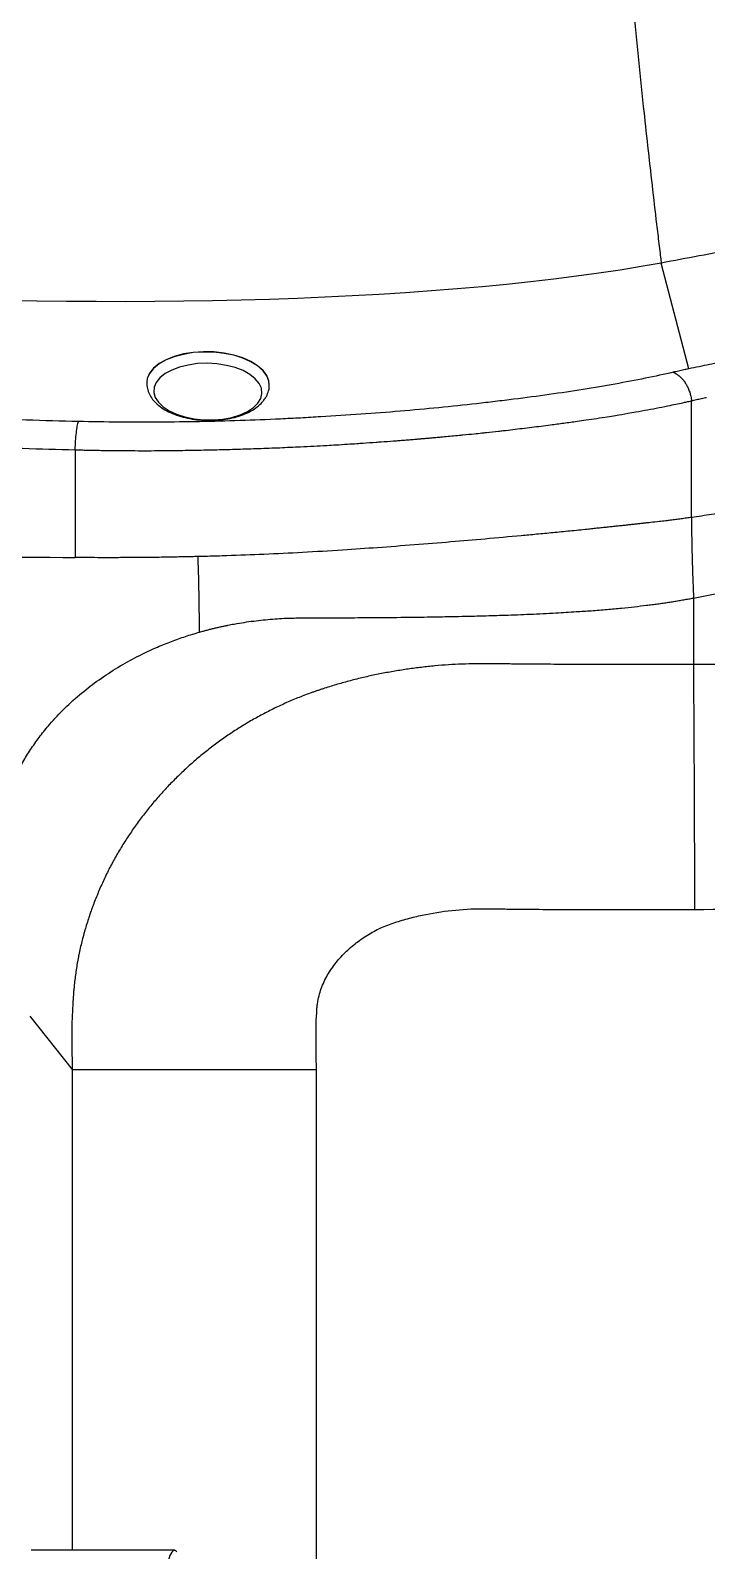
# Model space of a CAD drawing. Extents: x 398 to 508, y 623 to 782.
# Drawn here: x 423 to 428.52, y 692.21 to 704.62 of the extents above; entities that cross this region are included whole.
import ezdxf

# ---------------------------------------------------------------- set-up
doc = ezdxf.new("R2010")
doc.units = 0
doc.header["$MEASUREMENT"] = 0
doc.layers.add('GEOMETRY', color=2, linetype='Continuous', lineweight=25)

msp = doc.modelspace()

# ---------------------------------------------------------------- linework, layer by layer
at = {"layer": 'GEOMETRY'}
for p, q in [((428.375, 701.855), (428.15, 702.718)), ((423.953, 701.745), (423.953, 701.741)), ((423.953, 701.743), (423.953, 701.741)), ((424.953, 701.721), (424.953, 701.723)), ((428.397, 700.643), (428.397, 701.594)), ((423.37, 701.194), (423.37, 700.316)), ((422.999, 696.575), (423.344, 696.14)), ((423.344, 696.14), (423.344, 692.218)), ((425.337, 683.796), (425.337, 696.14)), ((424.183, 692.218), (423.01, 692.218))]:
    msp.add_line(p, q, dxfattribs=at)
at = {"layer": 'GEOMETRY', "flags": 128}
for points in [[(424.953, 701.723), (424.95, 701.756), (424.933, 701.8), (424.902, 701.842), (424.858, 701.88), (424.803, 701.915), (424.738, 701.944), (424.664, 701.967), (424.585, 701.983), (424.501, 701.993), (424.416, 701.994), (424.333, 701.989), (424.252, 701.976), (424.178, 701.955), (424.111, 701.929), (424.055, 701.897), (424.009, 701.86), (423.977, 701.82), (423.958, 701.777), (423.953, 701.743)], [(424.953, 701.72), (424.95, 701.754), (424.933, 701.798), (424.902, 701.839), (424.858, 701.878), (424.803, 701.912), (424.738, 701.942), (424.664, 701.965), (424.584, 701.981), (424.501, 701.99), (424.416, 701.992), (424.333, 701.987), (424.252, 701.973), (424.178, 701.953), (424.111, 701.927), (424.054, 701.895), (424.009, 701.858), (423.977, 701.818), (423.958, 701.775), (423.953, 701.745)], [(424.86, 701.574), (424.883, 701.613), (424.893, 701.654), (424.889, 701.696), (424.87, 701.736), (424.838, 701.774), (424.794, 701.809), (424.739, 701.84), (424.674, 701.865), (424.603, 701.883), (424.526, 701.895), (424.447, 701.9), (424.368, 701.897), (424.292, 701.886), (424.221, 701.869), (424.158, 701.845), (424.104, 701.816), (424.061, 701.782), (424.03, 701.744), (424.014, 701.704), (424.011, 701.662), (424.022, 701.621), (424.048, 701.582), (424.086, 701.545), (424.136, 701.512), (424.196, 701.484), (424.264, 701.462), (424.339, 701.447), (424.417, 701.439), (424.496, 701.438), (424.574, 701.445), (424.648, 701.459), (424.715, 701.479), (424.774, 701.506), (424.823, 701.538), (424.86, 701.574)]]:
    msp.add_lwpolyline(points, dxfattribs=at)
at = {"layer": 'GEOMETRY'}
for points, knots in [([(428.15, 724.593), (428.149, 724.586), (428.148, 724.58), (428.145, 724.554), (428.139, 724.508), (428.134, 724.462), (428.124, 724.383), (428.118, 724.33), (428.099, 724.171), (428.087, 724.065), (428.05, 723.746), (428.026, 723.531), (427.958, 722.883), (427.915, 722.445), (427.797, 721.115), (427.73, 720.209), (427.624, 718.368), (427.583, 717.434), (427.53, 715.551), (427.516, 714.603), (427.516, 712.707), (427.53, 711.759), (427.583, 709.877), (427.624, 708.943), (427.73, 707.102), (427.797, 706.195), (427.915, 704.866), (427.958, 704.428), (428.026, 703.78), (428.05, 703.565), (428.087, 703.245), (428.099, 703.139), (428.118, 702.981), (428.124, 702.928), (428.134, 702.849), (428.139, 702.803), (428.145, 702.757), (428.148, 702.731), (428.149, 702.724), (428.15, 702.718)], [0, 0, 0, 0, 0.000977, 0.000977, 0.003906, 0.007812, 0.007812, 0.015625, 0.015625, 0.03125, 0.03125, 0.0625, 0.0625, 0.125, 0.125, 0.25, 0.25, 0.375, 0.375, 0.5, 0.5, 0.625, 0.625, 0.75, 0.75, 0.875, 0.875, 0.9375, 0.9375, 0.96875, 0.96875, 0.984375, 0.984375, 0.992188, 0.992188, 0.996094, 0.999023, 0.999023, 1, 1, 1, 1]), ([(433.472, 703.71), (433.061, 703.634), (432.623, 703.552), (431.723, 703.384), (431.26, 703.298), (430.339, 703.126), (429.88, 703.04), (429.212, 702.916), (428.993, 702.875), (428.671, 702.815), (428.565, 702.795), (428.355, 702.756), (428.252, 702.737), (428.15, 702.718)], [0.4318413, 0.4318413, 0.4318413, 0.4318413, 0.573881, 0.573881, 0.7159207, 0.7159207, 0.8579603, 0.8579603, 0.9289802, 0.9289802, 0.9644901, 0.9644901, 1, 1, 1, 1]), ([(428.15, 702.718), (426.431, 702.397), (423.694, 702.329), (420.934, 702.487), (420.763, 702.498), (420.592, 702.51)], [0, 0, 0, 0, 0.9375, 0.9375, 1, 1, 1, 1]), ([(430.404, 702.291), (430.36, 702.281), (430.243, 702.255), (430.051, 702.213), (429.827, 702.164), (429.61, 702.117), (429.415, 702.075), (429.234, 702.036), (429.058, 701.998), (428.879, 701.96), (428.707, 701.924), (428.541, 701.889), (428.431, 701.866), (428.375, 701.855)], [0, 0, 0, 0, 0.06262, 0.168523, 0.277293, 0.388956, 0.485963, 0.565222, 0.65582, 0.748928, 0.832614, 0.915001, 1, 1, 1, 1]), ([(428.248, 701.827), (428.175, 701.81), (428.099, 701.794), (427.94, 701.761), (427.858, 701.746), (427.605, 701.7), (427.425, 701.672), (427.142, 701.631), (427.045, 701.619), (426.896, 701.6), (426.846, 701.594), (426.745, 701.582), (426.695, 701.576), (426.44, 701.547), (426.232, 701.527), (425.808, 701.491), (425.592, 701.476), (425.318, 701.46), (425.263, 701.456), (425.153, 701.451), (425.099, 701.448), (424.934, 701.44), (424.824, 701.436), (424.494, 701.425), (424.275, 701.421), (423.835, 701.418), (423.616, 701.42), (423.396, 701.425)], [0, 0, 0, 0, 0.0625, 0.0625, 0.125, 0.125, 0.25, 0.25, 0.3125, 0.3125, 0.34375, 0.34375, 0.375, 0.375, 0.5, 0.5, 0.625, 0.625, 0.65625, 0.65625, 0.6875, 0.6875, 0.75, 0.75, 0.875, 0.875, 1, 1, 1, 1]), ([(428.375, 701.855), (428.361, 701.852), (428.333, 701.846), (428.291, 701.836), (428.262, 701.83), (428.248, 701.827)], [0, 0, 0, 0, 0.328323, 0.661651, 1, 1, 1, 1]), ([(428.248, 701.827), (428.25, 701.826), (428.255, 701.823), (428.263, 701.819), (428.27, 701.815), (428.277, 701.811), (428.283, 701.806), (428.29, 701.801), (428.296, 701.797), (428.302, 701.791), (428.307, 701.786), (428.313, 701.781), (428.318, 701.775), (428.323, 701.77), (428.328, 701.764), (428.332, 701.759), (428.337, 701.753), (428.341, 701.748), (428.344, 701.742), (428.35, 701.734), (428.356, 701.724), (428.363, 701.71), (428.37, 701.696), (428.376, 701.681), (428.382, 701.665), (428.387, 701.648), (428.391, 701.631), (428.395, 701.613), (428.396, 701.6), (428.397, 701.594)], [0, 0, 0, 0, 0.03307, 0.065456, 0.097195, 0.128323, 0.158869, 0.188839, 0.218211, 0.246963, 0.275079, 0.302561, 0.329413, 0.355639, 0.381244, 0.406229, 0.430599, 0.454355, 0.477498, 0.500034, 0.549471, 0.600478, 0.65306, 0.707196, 0.762836, 0.819911, 0.878383, 0.938331, 1, 1, 1, 1]), ([(423.396, 701.425), (423.254, 701.428), (423.113, 701.432), (422.832, 701.441), (422.691, 701.447), (422.271, 701.465), (421.993, 701.48), (421.162, 701.537), (420.616, 701.589), (420.076, 701.662)], [0, 0, 0, 0, 0.125, 0.125, 0.25, 0.25, 0.5, 0.5, 1, 1, 1, 1]), ([(423.954, 701.747), (423.954, 701.746), (423.951, 701.728), (423.957, 701.694), (423.973, 701.647), (424, 701.604), (424.039, 701.564), (424.087, 701.528), (424.146, 701.496), (424.213, 701.471), (424.285, 701.451), (424.362, 701.439), (424.44, 701.433), (424.519, 701.434), (424.596, 701.442), (424.67, 701.458), (424.739, 701.48), (424.802, 701.508), (424.855, 701.543), (424.887, 701.572), (424.901, 701.59), (424.904, 701.593)], [0, 0, 0, 0, 0.004159, 0.05618, 0.107545, 0.160015, 0.215079, 0.27298, 0.332673, 0.392736, 0.452487, 0.511892, 0.571079, 0.630217, 0.689459, 0.748962, 0.808932, 0.869573, 0.930989, 0.986525, 1, 1, 1, 1]), ([(424.904, 701.593), (424.911, 701.602), (424.927, 701.624), (424.945, 701.664), (424.954, 701.699), (424.952, 701.718), (424.952, 701.719)], [0, 0, 0, 0, 0.233178, 0.584659, 0.962012, 1, 1, 1, 1]), ([(423.37, 701.194), (423.386, 701.194), (423.419, 701.193), (423.468, 701.192), (423.518, 701.191), (423.568, 701.19), (423.618, 701.189), (423.687, 701.189), (423.776, 701.188), (423.883, 701.187), (423.99, 701.187), (424.118, 701.188), (424.268, 701.19), (424.439, 701.193), (424.61, 701.197), (424.781, 701.202), (424.952, 701.208), (425.095, 701.214), (425.216, 701.22), (425.315, 701.225), (425.412, 701.23), (425.503, 701.235), (425.585, 701.24), (425.658, 701.245), (425.736, 701.25), (425.802, 701.255), (425.885, 701.261), (425.948, 701.265), (426.003, 701.27), (426.042, 701.273), (426.073, 701.275), (426.113, 701.278), (426.145, 701.281), (426.176, 701.284), (426.202, 701.286), (426.23, 701.288), (426.255, 701.29), (426.272, 701.292), (426.291, 701.294), (426.319, 701.296), (426.353, 701.299), (426.393, 701.303), (426.442, 701.307), (426.492, 701.312), (426.554, 701.318), (426.615, 701.324), (426.679, 701.331), (426.744, 701.338), (426.802, 701.344), (426.874, 701.352), (426.939, 701.36), (427.017, 701.369), (427.094, 701.378), (427.17, 701.388), (427.258, 701.399), (427.356, 701.412), (427.453, 701.426), (427.542, 701.438), (427.624, 701.451), (427.704, 701.463), (427.789, 701.477), (427.867, 701.49), (427.954, 701.505), (428.04, 701.521), (428.133, 701.538), (428.234, 701.559), (428.315, 701.576), (428.37, 701.588), (428.389, 701.592), (428.396, 701.594), (428.397, 701.594)], [0, 0, 0, 0, 0.00898, 0.018011, 0.027093, 0.036228, 0.045409, 0.054639, 0.07428, 0.093822, 0.113253, 0.132777, 0.163921, 0.195055, 0.226197, 0.257338, 0.288511, 0.319744, 0.335273, 0.355063, 0.37445, 0.388414, 0.405718, 0.41973, 0.42911, 0.448829, 0.456436, 0.47566, 0.483998, 0.487706, 0.497437, 0.501398, 0.510451, 0.51598, 0.518756, 0.525232, 0.531898, 0.532955, 0.534805, 0.542907, 0.5492, 0.554315, 0.565752, 0.577561, 0.583384, 0.601376, 0.613475, 0.620609, 0.640152, 0.647787, 0.663798, 0.679193, 0.695173, 0.710595, 0.726468, 0.749782, 0.773079, 0.788765, 0.808023, 0.827633, 0.843082, 0.866499, 0.882148, 0.905504, 0.929183, 0.952838, 0.984248, 0.994086, 0.99901, 1, 1, 1, 1]), ([(428.397, 701.594), (428.41, 701.597), (428.437, 701.604), (428.478, 701.613), (428.506, 701.619), (428.52, 701.622)], [0, 0, 0, 0, 0.329818, 0.663148, 1, 1, 1, 1]), ([(420.004, 701.437), (420.551, 701.363), (421.105, 701.309), (421.947, 701.251), (422.229, 701.235), (422.656, 701.217), (422.798, 701.211), (423.084, 701.202), (423.227, 701.198), (423.37, 701.194)], [0, 0, 0, 0, 0.5, 0.5, 0.75, 0.75, 0.875, 0.875, 1, 1, 1, 1]), ([(423.37, 701.194), (423.371, 701.219), (423.372, 701.243), (423.375, 701.29), (423.377, 701.312), (423.381, 701.353), (423.384, 701.372), (423.389, 701.403), (423.393, 701.415), (423.396, 701.425)], [0, 0, 0, 0, 0.25, 0.25, 0.5, 0.5, 0.75, 0.75, 1, 1, 1, 1]), ([(431.063, 701.077), (431.033, 701.072), (430.972, 701.061), (430.882, 701.045), (430.793, 701.029), (430.703, 701.014), (430.614, 700.998), (430.525, 700.983), (430.437, 700.967), (430.348, 700.952), (430.26, 700.937), (430.173, 700.922), (430.085, 700.907), (429.998, 700.892), (429.911, 700.877), (429.824, 700.863), (429.738, 700.848), (429.652, 700.834), (429.566, 700.82), (429.481, 700.806), (429.396, 700.792), (429.311, 700.779), (429.226, 700.766), (429.142, 700.752), (429.058, 700.739), (428.974, 700.727), (428.891, 700.714), (428.808, 700.702), (428.725, 700.689), (428.642, 700.677), (428.56, 700.666), (428.478, 700.654), (428.424, 700.647), (428.397, 700.643)], [0, 0, 0, 0, 0.032321, 0.064638, 0.09695, 0.129258, 0.161562, 0.193861, 0.226156, 0.258446, 0.290733, 0.323015, 0.355293, 0.387567, 0.419837, 0.452103, 0.484366, 0.516625, 0.54888, 0.581131, 0.613379, 0.645623, 0.677863, 0.710099, 0.74233, 0.774557, 0.806779, 0.838996, 0.871207, 0.903414, 0.935615, 0.96781, 1, 1, 1, 1]), ([(428.413, 699.985), (428.449, 699.992), (428.521, 700.006), (428.629, 700.028), (428.737, 700.049), (428.844, 700.071), (428.952, 700.093), (429.06, 700.114), (429.168, 700.136), (429.276, 700.158), (429.432, 700.19), (429.636, 700.231), (429.884, 700.281), (430.133, 700.331), (430.383, 700.381), (430.638, 700.432), (430.919, 700.486), (431.227, 700.545), (431.56, 700.608), (431.89, 700.672), (432.19, 700.729), (432.457, 700.779), (432.688, 700.822), (432.898, 700.86), (433.089, 700.894), (433.234, 700.92), (433.352, 700.941), (433.44, 700.956), (433.521, 700.97), (433.581, 700.98), (433.612, 700.985), (433.624, 700.987)], [0, 0, 0, 0, 0.022556, 0.045036, 0.067439, 0.089767, 0.11202, 0.134199, 0.156304, 0.178337, 0.200299, 0.252099, 0.302143, 0.350443, 0.40071, 0.450719, 0.500462, 0.564916, 0.628016, 0.68978, 0.750234, 0.794278, 0.835894, 0.875078, 0.906933, 0.937522, 0.951971, 0.968756, 0.983704, 0.994121, 1, 1, 1, 1]), ([(428.037, 700.598), (428.027, 700.597), (428.006, 700.595), (427.975, 700.591), (427.942, 700.588), (427.908, 700.584), (427.873, 700.58), (427.837, 700.576), (427.799, 700.572), (427.76, 700.568), (427.72, 700.564), (427.679, 700.559), (427.636, 700.555), (427.592, 700.55), (427.515, 700.542), (427.407, 700.531), (427.269, 700.518), (427.136, 700.505), (426.954, 700.488), (426.721, 700.467), (426.43, 700.442), (426.137, 700.418), (425.842, 700.396), (425.538, 700.375), (425.229, 700.356), (424.914, 700.341), (424.681, 700.332), (424.528, 700.327), (424.45, 700.325), (424.398, 700.324), (424.373, 700.323)], [0, 0, 0, 0, 0.010353, 0.020999, 0.031938, 0.043171, 0.054696, 0.066514, 0.078624, 0.091029, 0.103727, 0.116719, 0.130007, 0.14359, 0.15747, 0.200431, 0.240907, 0.278927, 0.314507, 0.395955, 0.471511, 0.54987, 0.628411, 0.701322, 0.784739, 0.864514, 0.940913, 0.960864, 0.980561, 1, 1, 1, 1]), ([(428.397, 700.643), (428.391, 700.642), (428.377, 700.64), (428.349, 700.636), (428.313, 700.631), (428.269, 700.625), (428.228, 700.62), (428.182, 700.614), (428.129, 700.608), (428.078, 700.603), (428.046, 700.599), (428.037, 700.598)], [0, 0, 0, 0, 0.054498, 0.123706, 0.247759, 0.367852, 0.495058, 0.596763, 0.745595, 0.931473, 1, 1, 1, 1]), ([(428.397, 700.643), (428.397, 700.643), (428.397, 700.642), (428.397, 700.64), (428.397, 700.638), (428.397, 700.633), (428.397, 700.622), (428.397, 700.602), (428.397, 700.563), (428.398, 700.509), (428.398, 700.447), (428.4, 700.371), (428.402, 700.281), (428.405, 700.192), (428.408, 700.117), (428.41, 700.074), (428.411, 700.049), (428.411, 700.037), (428.412, 700.026), (428.412, 700.014), (428.413, 700.004), (428.413, 699.994), (428.413, 699.988), (428.413, 699.985)], [0, 0, 0, 0, 0.000889, 0.001849, 0.003766, 0.007592, 0.015206, 0.030294, 0.059963, 0.11771, 0.172643, 0.230361, 0.339878, 0.463298, 0.585824, 0.721566, 0.753037, 0.787282, 0.824305, 0.864095, 0.90664, 0.951935, 1, 1, 1, 1]), ([(424.373, 700.323), (424.355, 700.323), (424.32, 700.322), (424.267, 700.321), (424.215, 700.32), (424.163, 700.319), (424.078, 700.317), (423.962, 700.316), (423.823, 700.315), (423.696, 700.314), (423.582, 700.314), (423.474, 700.315), (423.404, 700.315), (423.37, 700.316)], [0, 0, 0, 0, 0.052928, 0.105355, 0.157277, 0.208693, 0.259599, 0.409815, 0.555539, 0.675605, 0.789728, 0.89787, 1, 1, 1, 1]), ([(424.384, 699.707), (424.384, 699.708), (424.384, 699.709), (424.384, 699.713), (424.384, 699.716), (424.384, 699.721), (424.384, 699.725), (424.384, 699.731), (424.384, 699.737), (424.384, 699.744), (424.384, 699.751), (424.384, 699.76), (424.384, 699.768), (424.384, 699.778), (424.383, 699.789), (424.383, 699.8), (424.383, 699.812), (424.383, 699.825), (424.383, 699.838), (424.383, 699.853), (424.382, 699.868), (424.382, 699.884), (424.382, 699.901), (424.382, 699.916), (424.381, 699.929), (424.381, 699.939), (424.381, 699.951), (424.381, 699.964), (424.381, 699.979), (424.38, 699.994), (424.38, 700.011), (424.38, 700.029), (424.379, 700.048), (424.379, 700.069), (424.378, 700.091), (424.378, 700.115), (424.377, 700.14), (424.377, 700.167), (424.376, 700.195), (424.375, 700.225), (424.374, 700.256), (424.373, 700.289), (424.373, 700.312), (424.373, 700.323)], [0, 0, 0, 0, 0.018088, 0.036622, 0.055608, 0.07505, 0.094942, 0.11527, 0.136019, 0.157176, 0.178725, 0.200652, 0.222956, 0.24564, 0.268707, 0.292162, 0.316006, 0.340244, 0.364884, 0.389933, 0.4154, 0.441296, 0.467635, 0.494433, 0.508646, 0.524187, 0.541055, 0.559251, 0.578781, 0.599654, 0.621884, 0.645482, 0.670463, 0.696839, 0.724623, 0.753829, 0.784471, 0.816561, 0.850122, 0.885184, 0.921796, 0.960032, 1, 1, 1, 1]), ([(424.384, 699.707), (424.394, 699.71), (424.415, 699.716), (424.446, 699.724), (424.476, 699.732), (424.505, 699.739), (424.534, 699.746), (424.562, 699.752), (424.589, 699.758), (424.615, 699.763), (424.64, 699.768), (424.665, 699.773), (424.733, 699.785), (424.844, 699.801), (424.973, 699.814), (425.077, 699.82), (425.147, 699.822), (425.209, 699.823), (425.261, 699.823), (425.319, 699.823), (425.385, 699.823), (425.46, 699.824), (425.541, 699.824), (425.664, 699.825), (425.849, 699.826), (426.07, 699.828), (426.275, 699.831), (426.429, 699.834), (426.566, 699.837), (426.71, 699.84), (426.886, 699.846), (427.084, 699.853), (427.278, 699.863), (427.443, 699.873), (427.582, 699.882), (427.706, 699.892), (427.824, 699.903), (427.931, 699.914), (428.013, 699.924), (428.075, 699.931), (428.12, 699.937), (428.165, 699.944), (428.209, 699.95), (428.251, 699.957), (428.293, 699.964), (428.334, 699.971), (428.374, 699.978), (428.4, 699.983), (428.413, 699.985)], [0, 0, 0, 0, 0.0075, 0.014795, 0.021886, 0.028774, 0.035461, 0.041948, 0.048237, 0.054329, 0.060225, 0.065926, 0.071433, 0.107408, 0.142858, 0.160059, 0.178574, 0.190461, 0.202368, 0.21429, 0.230207, 0.247421, 0.265927, 0.285723, 0.331358, 0.392867, 0.437869, 0.473567, 0.500014, 0.53383, 0.575511, 0.625014, 0.677026, 0.718676, 0.750005, 0.784695, 0.817075, 0.847173, 0.874999, 0.888922, 0.902823, 0.916708, 0.930582, 0.94445, 0.95832, 0.972197, 0.986088, 1, 1, 1, 1]), ([(428.413, 699.936), (428.413, 699.925), (428.413, 699.888), (428.413, 699.807), (428.413, 699.711), (428.413, 699.624), (428.413, 699.558), (428.413, 699.514), (428.413, 699.484), (428.413, 699.463), (428.413, 699.45), (428.413, 699.443)], [0.0366529, 0.0366529, 0.0366529, 0.0366529, 0.0625, 0.125, 0.25, 0.375, 0.5, 0.625, 0.6875, 0.75, 0.8033762, 0.8033762, 0.8033762, 0.8033762]), ([(422.718, 697.613), (422.718, 697.622), (422.716, 697.641), (422.714, 697.668), (422.713, 697.695), (422.712, 697.721), (422.711, 697.747), (422.711, 697.772), (422.711, 697.797), (422.712, 697.821), (422.712, 697.845), (422.714, 697.868), (422.715, 697.891), (422.716, 697.913), (422.718, 697.934), (422.72, 697.955), (422.725, 698.002), (422.735, 698.073), (422.754, 698.165), (422.776, 698.25), (422.804, 698.343), (422.842, 698.444), (422.892, 698.554), (422.949, 698.66), (423.013, 698.762), (423.084, 698.861), (423.173, 698.971), (423.284, 699.089), (423.419, 699.21), (423.564, 699.321), (423.716, 699.421), (423.876, 699.509), (424.004, 699.57), (424.098, 699.609), (424.155, 699.631), (424.212, 699.652), (424.269, 699.672), (424.326, 699.69), (424.365, 699.701), (424.384, 699.707)], [0, 0, 0, 0, 0.009607, 0.019028, 0.028263, 0.037314, 0.046181, 0.054867, 0.063371, 0.071695, 0.07984, 0.087807, 0.095598, 0.103213, 0.110654, 0.117922, 0.125018, 0.159389, 0.191668, 0.221874, 0.250022, 0.291941, 0.333339, 0.374594, 0.416025, 0.457786, 0.500016, 0.561464, 0.624999, 0.686945, 0.74999, 0.812139, 0.874977, 0.896203, 0.91726, 0.93816, 0.958903, 0.979497, 1, 1, 1, 1]), ([(428.413, 699.443), (428.376, 699.443), (428.302, 699.443), (428.191, 699.443), (428.08, 699.442), (427.969, 699.442), (427.858, 699.442), (427.747, 699.442), (427.636, 699.442), (427.488, 699.443), (427.339, 699.443), (427.191, 699.445), (427.08, 699.445), (426.988, 699.446), (426.923, 699.447), (426.886, 699.447), (426.849, 699.448), (426.819, 699.448), (426.796, 699.448), (426.786, 699.449), (426.775, 699.449), (426.761, 699.449), (426.747, 699.449), (426.733, 699.449), (426.715, 699.449), (426.692, 699.449), (426.664, 699.449), (426.608, 699.449), (426.525, 699.446), (426.414, 699.441), (426.304, 699.432), (426.194, 699.42), (426.085, 699.406), (425.976, 699.389), (425.868, 699.369), (425.761, 699.347), (425.654, 699.321), (425.548, 699.293), (425.461, 699.267), (425.404, 699.249), (425.378, 699.241), (425.365, 699.236), (425.352, 699.232), (425.339, 699.228), (425.326, 699.223), (425.308, 699.217), (425.278, 699.206), (425.218, 699.184), (425.132, 699.149), (425.032, 699.104), (424.933, 699.055), (424.836, 699.003), (424.742, 698.948), (424.649, 698.889), (424.558, 698.826), (424.47, 698.76), (424.383, 698.691), (424.299, 698.619), (424.219, 698.543), (424.141, 698.465), (424.066, 698.384), (423.994, 698.301), (423.925, 698.214), (423.859, 698.125), (423.796, 698.033), (423.747, 697.955), (423.71, 697.892), (423.674, 697.828), (423.64, 697.763), (423.608, 697.697), (423.578, 697.631), (423.549, 697.564), (423.526, 697.505), (423.513, 697.471), (423.494, 697.419), (423.474, 697.359), (423.455, 697.297), (423.445, 697.262), (423.43, 697.209), (423.415, 697.146), (423.401, 697.083), (423.394, 697.047), (423.384, 696.992), (423.374, 696.929), (423.366, 696.865), (423.363, 696.834), (423.361, 696.819), (423.36, 696.812), (423.36, 696.809), (423.36, 696.807), (423.36, 696.806), (423.36, 696.805), (423.36, 696.803), (423.359, 696.8), (423.359, 696.796), (423.358, 696.792), (423.358, 696.787), (423.358, 696.783), (423.357, 696.78), (423.357, 696.777), (423.357, 696.771), (423.356, 696.763), (423.355, 696.754), (423.354, 696.74), (423.353, 696.724), (423.352, 696.706), (423.349, 696.66), (423.345, 696.582), (423.342, 696.491), (423.342, 696.426), (423.342, 696.394), (423.342, 696.378), (423.342, 696.369), (423.342, 696.355), (423.342, 696.339), (423.342, 696.323), (423.343, 696.315), (423.343, 696.311), (423.343, 696.309), (423.343, 696.307), (423.343, 696.298), (423.343, 696.283), (423.343, 696.267), (423.343, 696.258), (423.344, 696.235), (423.344, 696.196), (423.344, 696.159), (423.344, 696.14)], [0, 0, 0, 0, 0.015686, 0.031371, 0.047057, 0.062742, 0.078428, 0.094113, 0.109798, 0.125484, 0.156855, 0.17254, 0.188226, 0.203912, 0.211755, 0.215677, 0.219598, 0.227442, 0.228422, 0.229403, 0.231363, 0.233324, 0.235285, 0.237246, 0.239206, 0.243128, 0.247049, 0.250971, 0.266663, 0.282367, 0.298029, 0.313639, 0.32921, 0.344751, 0.360276, 0.375794, 0.39132, 0.406863, 0.422438, 0.430242, 0.432194, 0.434148, 0.436103, 0.438058, 0.440014, 0.441972, 0.44589, 0.453741, 0.46945, 0.485091, 0.500683, 0.516247, 0.531803, 0.547373, 0.562977, 0.578637, 0.594356, 0.610026, 0.625643, 0.641231, 0.656809, 0.672401, 0.688029, 0.703717, 0.719426, 0.735038, 0.742814, 0.750572, 0.766052, 0.77378, 0.781504, 0.796952, 0.804683, 0.808552, 0.812424, 0.827947, 0.835737, 0.839641, 0.843552, 0.859267, 0.867137, 0.871065, 0.874988, 0.890642, 0.898455, 0.90236, 0.904312, 0.9048, 0.905288, 0.905532, 0.905654, 0.905776, 0.90602, 0.906264, 0.90724, 0.907727, 0.908215, 0.90919, 0.909433, 0.909677, 0.910164, 0.912112, 0.913086, 0.914059, 0.917955, 0.919902, 0.921849, 0.93743, 0.953021, 0.960824, 0.964728, 0.966681, 0.967657, 0.968634, 0.972545, 0.974504, 0.975485, 0.975975, 0.976221, 0.976343, 0.976466, 0.980392, 0.982353, 0.983334, 0.984315, 0.992116, 1, 1, 1, 1]), ([(430.846, 699.449), (430.828, 699.449), (430.779, 699.449), (430.698, 699.449), (430.603, 699.449), (430.524, 699.449), (430.46, 699.449), (430.397, 699.449), (430.317, 699.449), (430.222, 699.449), (430.127, 699.449), (430.032, 699.449), (429.905, 699.448), (429.746, 699.448), (429.556, 699.448), (429.365, 699.447), (429.206, 699.447), (429.08, 699.446), (428.953, 699.446), (428.794, 699.445), (428.603, 699.444), (428.476, 699.444), (428.413, 699.443)], [0, 0, 0, 0, 0.021435, 0.060578, 0.099721, 0.138863, 0.158434, 0.178006, 0.217148, 0.256291, 0.295433, 0.334576, 0.373719, 0.452004, 0.530289, 0.608574, 0.686859, 0.726002, 0.765144, 0.843429, 0.921715, 1, 1, 1, 1]), ([(428.413, 699.443), (428.413, 699.439), (428.413, 699.422), (428.413, 699.364), (428.414, 699.323), (428.414, 699.219), (428.414, 699.156), (428.415, 699.009), (428.415, 698.925), (428.416, 698.741), (428.417, 698.641), (428.418, 698.426), (428.418, 698.312), (428.419, 698.075), (428.42, 697.952), (428.421, 697.701), (428.422, 697.573), (428.422, 697.445)], [0, 0, 0, 0, 0.125, 0.125, 0.25, 0.25, 0.375, 0.375, 0.5, 0.5, 0.625, 0.625, 0.75, 0.75, 0.875, 0.875, 1, 1, 1, 1]), ([(425.337, 696.14), (425.337, 696.181), (425.336, 696.222), (425.336, 696.284), (425.336, 696.304), (425.335, 696.346), (425.335, 696.366), (425.333, 696.469), (425.336, 696.551), (425.342, 696.643), (425.343, 696.653), (425.346, 696.674), (425.347, 696.684), (425.352, 696.715), (425.357, 696.735), (425.374, 696.795), (425.389, 696.833), (425.416, 696.888), (425.426, 696.906), (425.447, 696.941), (425.459, 696.958), (425.495, 697.009), (425.521, 697.041), (425.578, 697.1), (425.608, 697.128), (425.656, 697.168), (425.672, 697.18), (425.706, 697.205), (425.723, 697.216), (425.775, 697.249), (425.811, 697.269), (425.866, 697.296), (425.885, 697.304), (425.923, 697.319), (425.943, 697.327), (426.002, 697.346), (426.041, 697.358), (426.12, 697.38), (426.16, 697.39), (426.28, 697.415), (426.361, 697.428), (426.524, 697.446), (426.607, 697.45), (426.71, 697.451), (426.731, 697.45), (426.772, 697.45), (426.793, 697.45), (426.854, 697.449), (426.896, 697.448), (427.102, 697.446), (427.267, 697.445), (427.762, 697.443), (428.092, 697.443), (428.422, 697.445)], [0, 0, 0, 0, 0.03125, 0.03125, 0.046875, 0.046875, 0.0625, 0.0625, 0.125, 0.125, 0.132812, 0.132812, 0.140625, 0.140625, 0.15625, 0.15625, 0.1875, 0.1875, 0.203125, 0.203125, 0.21875, 0.21875, 0.25, 0.25, 0.28125, 0.28125, 0.296875, 0.296875, 0.3125, 0.3125, 0.34375, 0.34375, 0.359375, 0.359375, 0.375, 0.375, 0.40625, 0.40625, 0.4375, 0.4375, 0.5, 0.5, 0.5625, 0.5625, 0.578125, 0.578125, 0.59375, 0.59375, 0.625, 0.625, 0.75, 0.75, 1, 1, 1, 1]), ([(428.422, 697.445), (428.826, 697.447), (429.23, 697.448), (430.037, 697.45), (430.441, 697.451), (430.845, 697.451)], [0, 0, 0, 0, 0.5, 0.5, 1, 1, 1, 1]), ([(423.344, 696.14), (423.355, 696.14), (423.377, 696.14), (423.444, 696.14), (423.488, 696.14), (423.598, 696.14), (423.663, 696.14), (423.811, 696.14), (423.894, 696.14), (424.077, 696.14), (424.176, 696.14), (424.386, 696.14), (424.497, 696.14), (424.727, 696.14), (424.846, 696.14), (425.089, 696.14), (425.213, 696.14), (425.337, 696.14)], [0, 0, 0, 0, 0.125, 0.125, 0.25, 0.25, 0.375, 0.375, 0.5, 0.5, 0.625, 0.625, 0.75, 0.75, 0.875, 0.875, 1, 1, 1, 1]), ([(424.198, 692.205), (424.192, 692.211), (424.176, 692.226), (424.15, 692.196), (424.12, 692.12), (424.092, 691.994), (424.066, 691.828), (424.043, 691.629), (424.023, 691.405), (424.007, 691.165), (423.994, 690.918), (423.984, 690.664), (423.977, 690.4), (423.972, 690.117), (423.969, 689.813), (423.971, 689.495), (423.976, 689.17), (423.985, 688.846), (423.999, 688.535), (424.016, 688.246), (424.037, 687.988), (424.061, 687.77), (424.086, 687.595), (424.113, 687.466), (424.139, 687.381), (424.166, 687.341), (424.185, 687.331), (424.196, 687.344), (424.198, 687.347)], [0, 0, 0, 0, 0.024369, 0.068228, 0.112087, 0.155495, 0.198031, 0.239322, 0.279062, 0.317018, 0.353035, 0.387026, 0.421016, 0.457033, 0.49499, 0.534729, 0.57602, 0.618556, 0.661965, 0.705824, 0.749682, 0.793091, 0.835627, 0.876918, 0.916657, 0.954614, 0.990631, 1, 1, 1, 1])]:
    msp.add_open_spline(points, degree=3, knots=knots, dxfattribs=at)
for points in [[(420.152, 700.346), (421.203, 700.32), (422.277, 700.324), (423.37, 700.316)], [(428.413, 699.985), (428.413, 699.968), (428.413, 699.952), (428.413, 699.936)]]:
    msp.add_open_spline(points, degree=3, dxfattribs=at)

doc.saveas('drawing.dxf')
